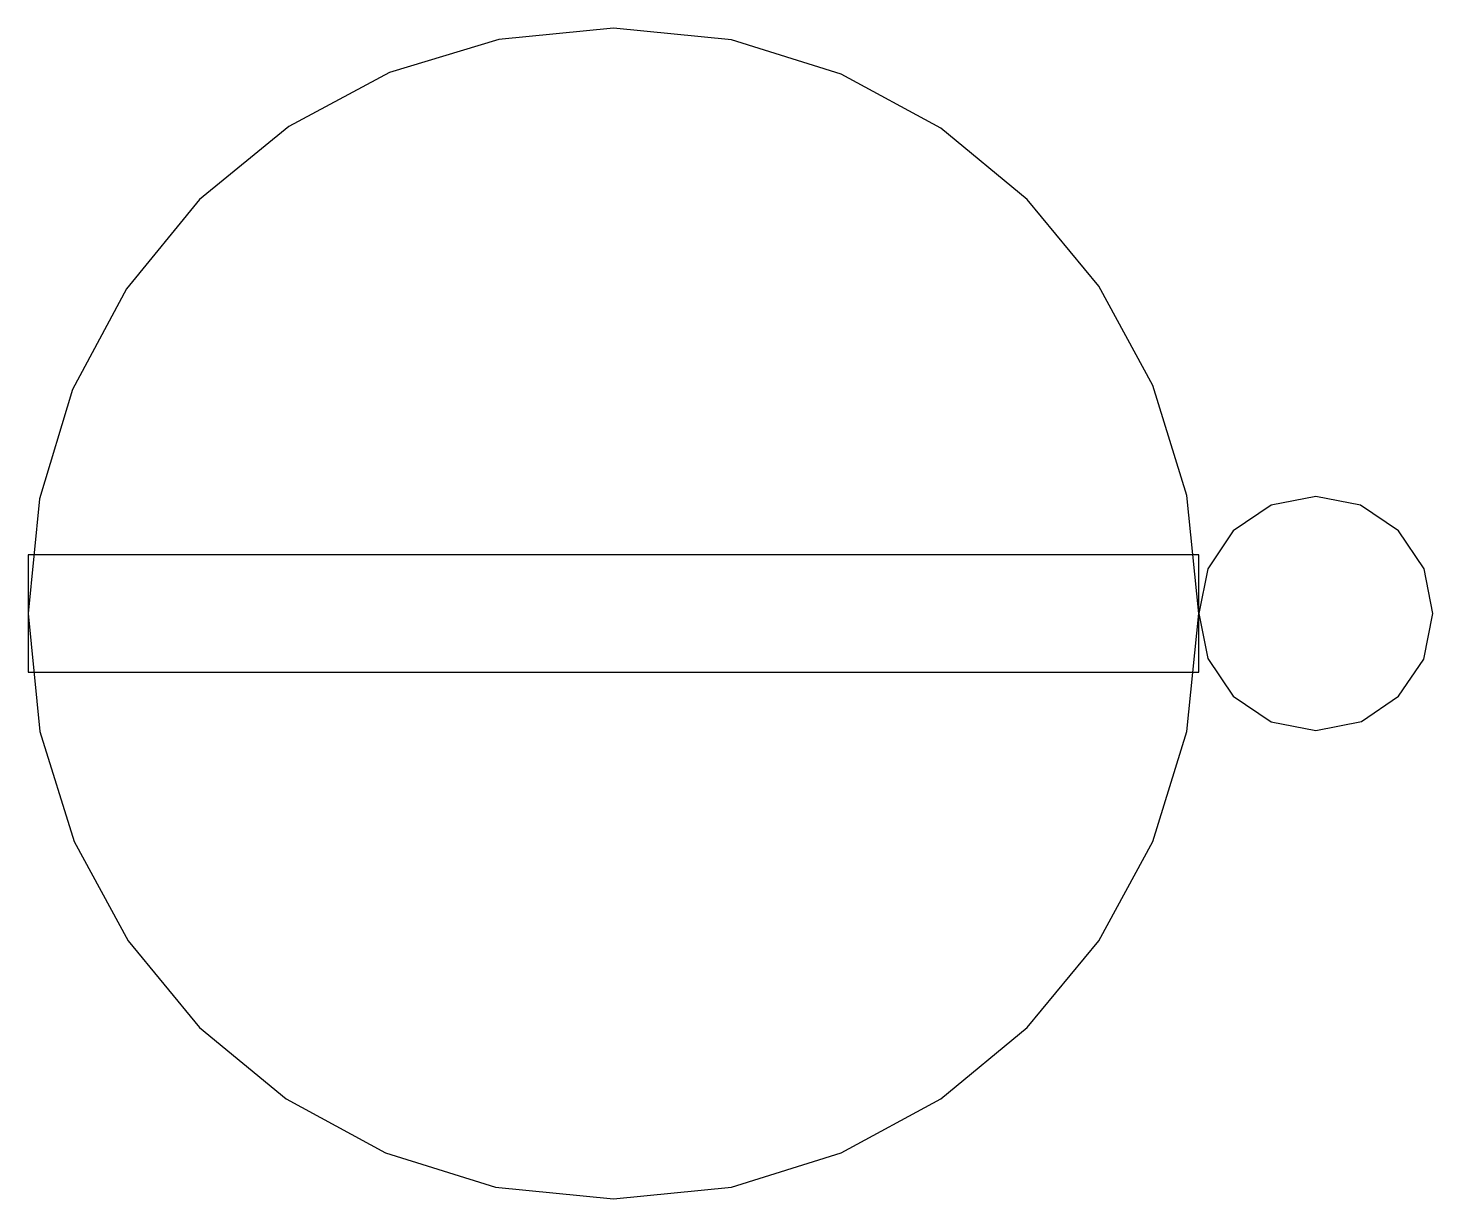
# Model space of a CAD drawing. Extents: x 0 to 24, y 0 to 20.
import ezdxf

# ---------------------------------------------------------------- set-up
doc = ezdxf.new("R2010")
doc.units = 0

msp = doc.modelspace()

# ---------------------------------------------------------------- linework, layer by layer
at = {"layer": 'fillings', "color": 2}
for p, q in [((22, 12), (21.235, 11.848)), ((22.765, 11.848), (22, 12)), ((22, 12), (22, 12)), ((21.235, 11.848), (20.586, 11.414)), ((23.414, 11.414), (22.765, 11.848)), ((20.586, 11.414), (20.152, 10.765)), ((23.848, 10.765), (23.414, 11.414)), ((20.152, 10.765), (20, 10)), ((24, 10), (23.848, 10.765)), ((20, 10), (20.152, 9.234)), ((23.843, 9.221), (24, 10)), ((20.152, 9.234), (20.586, 8.586)), ((23.414, 8.586), (23.843, 9.221)), ((20.586, 8.586), (21.235, 8.152)), ((22.778, 8.157), (23.414, 8.586)), ((21.235, 8.152), (22, 8)), ((22, 8), (22.778, 8.157))]:
    msp.add_line(p, q, dxfattribs=at)
at = {"layer": 'shape', "color": 0}
for p, q in [((10, 20), (8.04, 19.806)), ((12.015, 19.797), (10, 20)), ((10, 20), (10, 20)), ((8.04, 19.806), (6.173, 19.239)), ((13.893, 19.214), (12.015, 19.797)), ((6.173, 19.239), (4.452, 18.32)), ((15.591, 18.292), (13.893, 19.214)), ((4.452, 18.32), (2.929, 17.071)), ((17.071, 17.071), (15.591, 18.292)), ((2.929, 17.071), (1.68, 15.548)), ((18.292, 15.591), (17.071, 17.071)), ((1.68, 15.548), (0.761, 13.827)), ((19.214, 13.892), (18.292, 15.591)), ((0.761, 13.827), (0.194, 11.96)), ((19.797, 12.015), (19.214, 13.892)), ((20, 10), (19.797, 12.015)), ((0.194, 11.96), (0, 10)), ((0, 10), (0.203, 7.984)), ((19.797, 7.985), (20, 10)), ((0.203, 7.984), (0.786, 6.107)), ((19.214, 6.108), (19.797, 7.985)), ((0.786, 6.107), (1.708, 4.409)), ((18.292, 4.409), (19.214, 6.108)), ((1.708, 4.409), (2.929, 2.929)), ((17.071, 2.929), (18.292, 4.409)), ((2.929, 2.929), (4.409, 1.708)), ((15.591, 1.708), (17.071, 2.929)), ((4.409, 1.708), (6.108, 0.786)), ((13.892, 0.786), (15.591, 1.708)), ((6.108, 0.786), (7.985, 0.203)), ((12.015, 0.203), (13.892, 0.786)), ((7.985, 0.203), (10, 0)), ((10, 0), (12.015, 0.203))]:
    msp.add_line(p, q, dxfattribs=at)
at = {"layer": 'struts', "color": 1}
for p, q in [((0, 11), (0, 9)), ((20, 11), (0, 11)), ((0, 11), (0, 11)), ((20, 9), (20, 11)), ((0, 9), (20, 9))]:
    msp.add_line(p, q, dxfattribs=at)

doc.saveas('drawing.dxf')
